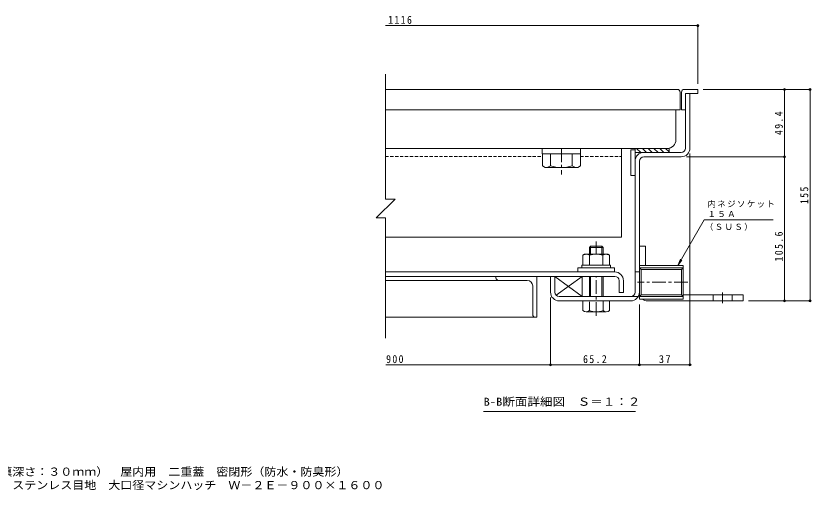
# Model space of a CAD drawing. Units: millimetres on the paper, enlarged 10 times, with parts at other scales. Extents: x -2649 to 2761, y -1962 to 1737.
# Drawn here: x -223 to 2692, y -1962 to -224 of the extents above; entities that cross this region are included whole.
import ezdxf
from ezdxf.enums import TextEntityAlignment as Align

# ---------------------------------------------------------------- set-up
doc = ezdxf.new("R2010")
doc.units = ezdxf.units.MM
doc.header["$LTSCALE"] = 10
doc.header["$PDMODE"] = 32
doc.header["$PDSIZE"] = 8
doc.linetypes.add('CHAIN1', pattern=[8, 5, -1, 1, -1])
doc.linetypes.add('DASHED1', pattern=[1.8, 1.2, -0.6])
for name, color, linetype, lineweight in [('D-1', 2, 'Continuous', 9), ('D-2', 3, 'Continuous', 9), ('D-3', 4, 'Continuous', 9), ('D-5', 7, 'Continuous', 9), ('D-6', 6, 'Continuous', 9), ('D-7', 5, 'Continuous', 5), ('D-9', 134, 'Continuous', 5), ('D-A', 3, 'Continuous', 9), ('D-B', 6, 'Continuous', 9), ('D-C', 5, 'Continuous', 5), ('D-E', 3, 'Continuous', 9), ('D-F', 7, 'Continuous', 9), ('F-5_F-5ﾚｲﾔ', 7, 'Continuous', 9)]:
    doc.layers.add(name, color=color, linetype=linetype, lineweight=lineweight)
doc.styles.add('ＭＳ ゴシック', font='')
doc.styles.get('ＭＳ ゴシック').set_extended_font_data('MS Gothic')

msp = doc.modelspace()

# ---------------------------------------------------------------- linework, layer by layer
at = {"layer": 'D-1'}
for p, q in [((2231.74, -508.69), (2247.74, -508.69)), ((2231.74, -708.69), (2231.74, -508.69)), ((2247.74, -708.69), (2247.74, -508.69)), ((2215.74, -724.69), (2078.73, -724.69)), ((2046.73, -1236.69), (2046.73, -756.69)), ((2062.73, -756.69), (2062.73, -1236.69)), ((2078.73, -740.69), (2215.74, -740.69)), ((2062.73, -1162.69), (2046.73, -1162.69)), ((2222.73, -1138.81), (2062.73, -1138.81)), ((2062.73, -1138.81), (2062.73, -1261.81)), ((2216.92, -1153.73), (2068.54, -1153.73)), ((2068.54, -1246.88), (2068.54, -1153.73)), ((2222.73, -1147.92), (2216.92, -1153.73)), ((2216.92, -1153.73), (2216.92, -1246.88)), ((2222.73, -1138.81), (2222.73, -1261.81)), ((1752.74, -1236.69), (1752.74, -1178.69)), ((1768.74, -1252.69), (2058.45, -1252.69)), ((2062.73, -1252.69), (2068.54, -1246.88)), ((2222.73, -1252.69), (2062.73, -1252.69)), ((2216.92, -1246.88), (2068.54, -1246.88)), ((2222.73, -1252.69), (2216.92, -1246.88)), ((1768.74, -1268.69), (1879.24, -1268.69)), ((1929.24, -1268.69), (2030.73, -1268.69)), ((2222.73, -1261.81), (2062.73, -1261.81))]:
    msp.add_line(p, q, dxfattribs=at)
for points in [[(2222.73, -1147.92), (2062.73, -1147.92), (2068.54, -1153.73)], [(1736.74, -1236.69), (1736.74, -1178.69), (1752.74, -1178.69)]]:
    msp.add_lwpolyline(points, dxfattribs=at)
for centre, radius, start, end in [((2078.73, -756.69), 32, 90, 180), ((2215.74, -708.69), 16, 270, 0), ((2215.74, -708.69), 32, 270, 0), ((2078.73, -756.69), 16, 90, 180), ((1768.74, -1236.69), 32, 180, 270), ((1768.74, -1236.69), 16, 180, 270), ((2030.73, -1236.69), 32, 270, 0), ((2030.73, -1236.69), 16, 270, 0)]:
    msp.add_arc(centre, radius, start, end, dxfattribs=at)
at = {"layer": 'D-2'}
for p, q in [((2196.74, -677.69), (2196.74, -568.69)), ((1131.22, -709.69), (2164.74, -709.69))]:
    msp.add_line(p, q, dxfattribs=at)
msp.add_arc((2164.74, -677.69), 32, 270, 0, dxfattribs=at)
at = {"layer": 'D-3'}
for p, q in [((2201.74, -493.69), (1132.48, -493.69)), ((2226.74, -493.69), (2276.74, -493.69)), ((2276.74, -493.69), (2276.74, -508.69)), ((2211.74, -503.69), (2211.74, -568.69)), ((2216.74, -503.69), (2216.74, -568.69)), ((2276.74, -508.69), (2231.74, -508.69)), ((2231.74, -508.69), (2231.74, -568.69)), ((1132.48, -568.69), (2211.74, -568.69)), ((2231.74, -568.69), (2216.74, -568.69))]:
    msp.add_line(p, q, dxfattribs=at)
for centre, start, end in [((2201.74, -503.69), 0, 90), ((2226.74, -503.69), 90, 180)]:
    msp.add_arc(centre, 10, start, end, dxfattribs=at)
at = {"layer": 'D-5'}
for p, q in [((2203.13, -1138.81), (2299.64, -971.65)), ((2299.64, -971.65), (2552.38, -971.65)), ((2203.13, -1138.81), (2212.7, -1115.71)), ((2203.13, -1138.81), (2218.35, -1118.97)), ((2048.91, -1674.38), (1491.41, -1674.38))]:
    msp.add_line(p, q, dxfattribs=at)
at = {"layer": 'D-6'}
for p, q in [((2031.73, -714.69), (2046.73, -714.69)), ((2031.73, -714.69), (2031.73, -809.69)), ((2046.73, -709.69), (2046.73, -809.69)), ((2171.73, -724.69), (2046.73, -724.69)), ((2067.43, -724.69), (2052.43, -709.69)), ((2088.64, -724.69), (2073.64, -709.69)), ((2109.85, -724.69), (2094.85, -709.69)), ((2131.07, -724.69), (2116.07, -709.69)), ((2152.28, -724.69), (2137.28, -709.69)), ((2171.73, -722.93), (2158.49, -709.69)), ((2031.73, -809.69), (2046.73, -809.69)), ((1752.74, -1178.69), (1752.74, -1236.69)), ((1757.26, -1247.84), (1852.74, -1178.69)), ((1768.74, -1252.69), (1852.74, -1252.69))]:
    msp.add_line(p, q, dxfattribs=at)
msp.add_lwpolyline([(2171.73, -724.69), (2171.73, -709.69), (2046.73, -709.69)], dxfattribs=at)
msp.add_lwpolyline([(1852.74, -1252.69), (1852.74, -1178.69), (1752.74, -1178.69)], close=True, dxfattribs=at)
at = {"layer": 'D-7'}
for p, q in [((1883.3, -1068.69), (1879.24, -1072.75)), ((1929.24, -1072.75), (1879.24, -1072.75)), ((1879.24, -1096.19), (1879.24, -1072.75)), ((1925.18, -1068.69), (1883.3, -1068.69)), ((1883.3, -1096.19), (1883.3, -1068.69)), ((1925.18, -1068.69), (1929.24, -1072.75)), ((1925.18, -1096.19), (1925.18, -1068.69)), ((1929.24, -1072.75), (1929.24, -1096.19)), ((1929.24, -1072.75), (1929.24, -1096.19)), ((1879.24, -1252.69), (1879.24, -1178.69)), ((1883.3, -1252.69), (1883.3, -1178.69)), ((1925.18, -1252.69), (1925.18, -1178.69)), ((1929.24, -1178.69), (1929.24, -1252.69)), ((1953.24, -1268.69), (1855.24, -1268.69)), ((1855.24, -1304.22), (1855.24, -1268.69)), ((1879.24, -1304.22), (1879.24, -1271.7)), ((1929.24, -1268.69), (1929.24, -1304.22)), ((1953.24, -1304.22), (1953.24, -1268.69)), ((1941.24, -1308.69), (1867.24, -1308.69))]:
    msp.add_line(p, q, dxfattribs=at)
at = {"layer": 'D-7', "linetype": 'CHAIN1'}
for p, q in [((1904.24, -1096.19), (1904.24, -1051.03)), ((1904.24, -1323.08), (1904.24, -1178.69))]:
    msp.add_line(p, q, dxfattribs=at)
at = {"layer": 'D-7', "color": 2, "lineweight": 9}
for p, q in [((1855.16, -1101.49), (1861.74, -1097.69)), ((1855.16, -1101.49), (1855.16, -1137.69)), ((1946.74, -1097.69), (1861.74, -1097.69)), ((1879.7, -1101.49), (1879.7, -1137.69)), ((1928.77, -1101.49), (1928.77, -1137.69))]:
    msp.add_line(p, q, dxfattribs=at)
at = {"layer": 'D-7', "color": 134}
for p, q in [((1836.74, -1147.69), (1836.74, -1162.69)), ((1836.74, -1147.69), (1971.74, -1147.69)), ((1836.74, -1162.69), (1971.74, -1162.69)), ((1971.74, -1147.69), (1971.74, -1162.69))]:
    msp.add_line(p, q, dxfattribs=at)
at = {"layer": 'D-7', "color": 6, "lineweight": 9}
for p, q in [((1851.74, -1137.69), (1851.74, -1147.69)), ((1851.74, -1147.69), (1956.74, -1147.69))]:
    msp.add_line(p, q, dxfattribs=at)
at = {"layer": 'D-7', "color": 2, "lineweight": 9}
msp.add_lwpolyline([(1946.74, -1097.69), (1953.31, -1101.49), (1953.31, -1137.69), (1855.16, -1137.69)], dxfattribs=at)
at = {"layer": 'D-7', "color": 6, "lineweight": 9}
msp.add_lwpolyline([(1851.74, -1137.69), (1956.74, -1137.69), (1956.74, -1147.69)], dxfattribs=at)
at = {"layer": 'D-7', "color": 2, "lineweight": 9}
for centre, radius, start, end in [((1869.65, -1126.57), 28.97, 94.38438, 120), ((1866.67, -1121.89), 24.21, 57.42749, 88.18784), ((1904.24, -1178.9), 81.2, 72.41188, 107.5881), ((1941.81, -1121.89), 24.21, 91.81215, 122.57249), ((1938.83, -1126.57), 28.97, 59.99998, 85.6156)]:
    msp.add_arc(centre, radius, start, end, dxfattribs=at)
at = {"layer": 'D-7'}
for centre, radius, start, end in [((1867.24, -1290.36), 18.33, 229.1022, 310.89809), ((1904.24, -1236.61), 72.08, 249.70546, 290.29454), ((1941.24, -1290.36), 18.33, 229.10191, 310.8978)]:
    msp.add_arc(centre, radius, start, end, dxfattribs=at)
at = {"layer": 'D-9'}
for p, q in [((1996.74, -709.69), (1131.22, -709.69)), ((1996.74, -709.69), (1996.74, -1034.69)), ((1132.48, -1034.69), (1996.74, -1034.69))]:
    msp.add_line(p, q, dxfattribs=at)
at = {"layer": 'D-9', "linetype": 'DASHED1'}
for p, q in [((1131.33, -739.69), (1707.24, -739.69)), ((1846.24, -739.69), (1996.74, -739.69))]:
    msp.add_line(p, q, dxfattribs=at)
at = {"layer": 'D-A'}
for p, q in [((1972.24, -1162.69), (1133.18, -1162.69)), ((1133.18, -1178.69), (1972.24, -1178.69)), ((1988.24, -1194.69), (1988.24, -1237.69)), ((2004.24, -1194.69), (2004.24, -1237.69)), ((1988.24, -1237.69), (2004.24, -1237.69))]:
    msp.add_line(p, q, dxfattribs=at)
for radius in [32, 16]:
    msp.add_arc((1972.24, -1194.69), radius, 0, 90, dxfattribs=at)
at = {"layer": 'D-B'}
for p, q in [((1536.74, -1178.69), (1133.18, -1178.69)), ((1546.74, -1193.69), (1133.18, -1193.69)), ((1536.74, -1178.69), (1686.74, -1178.69)), ((1536.74, -1183.69), (1536.74, -1178.69)), ((1546.74, -1193.69), (1651.74, -1193.69)), ((1686.74, -1178.69), (1686.74, -1328.69)), ((1671.74, -1318.69), (1671.74, -1213.69)), ((1681.74, -1328.69), (1133.18, -1328.69)), ((1681.74, -1328.69), (1686.74, -1328.69))]:
    msp.add_line(p, q, dxfattribs=at)
for centre, radius, start, end in [((1546.74, -1183.69), 10, 180, 270), ((1651.74, -1213.69), 20, 0, 90), ((1681.74, -1318.69), 10, 180, 270)]:
    msp.add_arc(centre, radius, start, end, dxfattribs=at)
at = {"layer": 'D-C', "color": 134}
for p, q in [((1706.74, -709.69), (1846.74, -709.69)), ((1846.74, -709.69), (1846.74, -729.69)), ((1707.24, -729.69), (1707.24, -774.06)), ((1736.74, -774.2), (1736.74, -729.69)), ((1816.74, -774.2), (1816.74, -729.69)), ((1846.24, -729.69), (1846.24, -774.2)), ((1716.78, -779.57), (1707.24, -774.06)), ((1836.74, -779.69), (1716.99, -779.69)), ((1836.74, -779.69), (1846.24, -774.2))]:
    msp.add_line(p, q, dxfattribs=at)
at = {"layer": 'D-C', "color": 2, "linetype": 'CHAIN1', "lineweight": 9}
msp.add_line((1776.74, -709.69), (1776.74, -805.32), dxfattribs=at)
at = {"layer": 'D-C', "color": 134}
msp.add_lwpolyline([(1706.74, -709.69), (1706.74, -729.69), (1846.74, -729.69)], dxfattribs=at)
for centre, radius, start, end in [((1718.03, -745.18), 34.53, 267.86055, 302.81094), ((1776.74, -631.09), 148.6, 254.38446, 285.61554), ((1835.45, -745.18), 34.53, 237.18906, 272.13945)]:
    msp.add_arc(centre, radius, start, end, dxfattribs=at)
at = {"layer": 'D-E'}
for p, q in [((2062.73, -1068.69), (2062.73, -1236.69)), ((2062.73, -1068.69), (2085.23, -1068.69)), ((2085.23, -1138.81), (2085.23, -1068.69)), ((2222.73, -1246.19), (2442.73, -1246.19)), ((2332.74, -1268.69), (2332.73, -1246.19)), ((2402.74, -1268.69), (2402.73, -1246.19))]:
    msp.add_line(p, q, dxfattribs=at)
at = {"layer": 'D-E', "linetype": 'CHAIN1'}
msp.add_line((2367.74, -1277.43), (2367.73, -1237.98), dxfattribs=at)
at = {"layer": 'D-E'}
msp.add_lwpolyline([(2442.74, -1246.19), (2442.74, -1268.69), (2092.73, -1268.69)], dxfattribs=at)
msp.add_arc((2092.73, -1238.69), 30, 230.3984, 270, dxfattribs=at)
at = {"layer": 'D-F'}
for p, q in [((2276.74, -259.59), (1132.48, -259.59)), ((2276.74, -256.59), (2276.74, -473.69)), ((1132.48, -437.93), (1132.48, -895.78)), ((2690.91, -493.69), (2296.74, -493.69)), ((2594.57, -493.69), (2594.57, -740.69)), ((2687.91, -493.69), (2687.91, -1268.69)), ((2597.57, -740.69), (2235.74, -740.69)), ((2247.74, -1506.03), (2247.74, -728.69)), ((2594.57, -740.69), (2594.57, -1268.69)), ((1166.89, -895.78), (1098.07, -964.6)), ((1132.48, -895.78), (1166.89, -895.78)), ((1132.48, -964.6), (1098.07, -964.6)), ((1132.48, -964.6), (1132.48, -1405.23)), ((1736.74, -1506.03), (1736.74, -1256.69)), ((2062.73, -1506.03), (2062.73, -1281.81)), ((2690.91, -1268.69), (2462.74, -1268.69)), ((1736.74, -1503.03), (1133.18, -1503.03)), ((2062.73, -1503.03), (1736.74, -1503.03)), ((2247.74, -1503.03), (2062.73, -1503.03))]:
    msp.add_line(p, q, dxfattribs=at)
at = {"layer": 'D-F', "linetype": 'CHAIN1'}
msp.add_line((2239.74, -1200.31), (2055.37, -1200.31), dxfattribs=at)
at = {"layer": 'D-F'}
for p in [(2276.74, -259.59), (2594.57, -493.69), (2687.91, -493.69), (2594.57, -740.69), (2594.57, -1268.69), (2687.91, -1268.69), (1736.74, -1503.03), (2062.73, -1503.03), (2247.74, -1503.03)]:
    msp.add_point(p, dxfattribs=at)

# ---------------------------------------------------------------- texts
at = {"layer": 'D-5', "color": 2, "style": 'ＭＳ ゴシック', "width": 1.15}
msp.add_text('B-B断面詳細図\u3000Ｓ＝１：２', height=29.33, dxfattribs=at).set_placement((1491.41, -1661.88), align=Align.BOTTOM_LEFT)
at = {"layer": 'D-5', "char_height": 21.99, "attachment_point": 7, "style": 'ＭＳ ゴシック'}
for s, insert in [('\\T1.17;内ネジソケット', (2312.38, -926.98)), ('\\T1.17;１５Ａ', (2312.38, -961.81)), ('\\T1.17;（ＳＵＳ）', (2302.71, -1011.5))]:
    msp.add_mtext(s, dxfattribs=dict(at, insert=insert))
at = {"layer": 'D-F', "color": 2, "char_height": 29.33, "attachment_point": 7, "style": 'ＭＳ ゴシック'}
for s, insert in [('\\T1.28;\\W0.9;1116', (1141.74, -253.59)), ('\\T1.27;\\W0.9;900', (1134.31, -1497.03)), ('\\T1.28;\\W0.9;65.2', (1855.99, -1497.03)), ('\\T1.27;\\W0.95;37', (2133.99, -1497.03))]:
    msp.add_mtext(s, dxfattribs=dict(at, insert=insert))
at = {"layer": 'D-F', "color": 2, "char_height": 29.33, "attachment_point": 7, "rotation": 90, "style": 'ＭＳ ゴシック'}
for s, insert in [('\\T1.28;\\W0.9;49.4', (2588.57, -660.94)), ('\\T1.27;\\W0.9;155', (2681.91, -913.69)), ('\\T1.28;\\W0.9;105.6', (2588.57, -1124.29))]:
    msp.add_mtext(s, dxfattribs=dict(at, insert=insert))
at = {"layer": 'F-5_F-5ﾚｲﾔ', "color": 2, "style": 'ＭＳ ゴシック', "width": 1.1}
for s, p in [('充填用（充填深さ：３０ｍｍ）\u3000屋内用\u3000二重蓋\u3000密閉形（防水・防臭形）', (-500.11, -1918.5)), ('スチール製\u3000ステンレス目地\u3000大口径マシンハッチ\u3000Ｗ－２Ｅ－９００×１６００', (-500.11, -1967.71))]:
    msp.add_text(s, height=29.33, dxfattribs=at).set_placement(p, align=Align.BOTTOM_LEFT)

doc.saveas('drawing.dxf')
